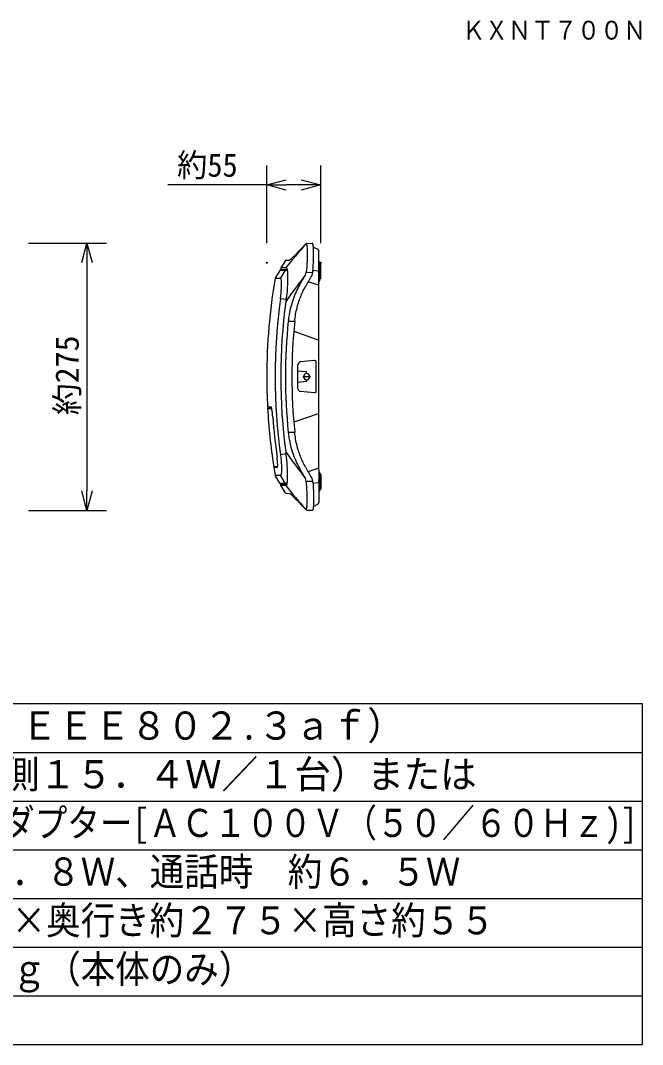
# Model space of a CAD drawing. Units: millimetres, scale not verified. Extents: x -63 to 63, y -57 to 57.
# Drawn here: x -1.4 to 62.5, y -56.5 to 48.7 of the extents above; entities that cross this region are included whole.
import ezdxf
from ezdxf.enums import TextEntityAlignment as Align

# ---------------------------------------------------------------- set-up
doc = ezdxf.new("R2010")
doc.units = ezdxf.units.MM
doc.header["$LTSCALE"] = 0.190236
doc.header["$PDMODE"] = 32
doc.header["$PDSIZE"] = 0.0951
doc.linetypes.add('LONG_CHAIN', pattern=[21, 18, -1, 1, -1])
for name, color, linetype in [('0-0_MOJI1', 2, 'Continuous'), ('0-1_TOUROKU', 1, 'Continuous'), ('0-2_WAKU', 3, 'Continuous'), ('0-3_GAIKEI', 1, 'Continuous')]:
    doc.layers.add(name, color=color, linetype=linetype)
doc.styles.add('ＭＳ ゴシック', font='')
doc.styles.get('ＭＳ ゴシック').set_extended_font_data('MS Gothic')

# ---------------------------------------------------------------- blocks, each defined once
blk = doc.blocks.new('_OPEN30')
at = {"layer": '0-3_GAIKEI', "color": 7}
blk.add_line((0, 0), (-1, 0), dxfattribs=at)
blk.add_lwpolyline([(-1, 0.26795), (0, 0), (-1, -0.26795)], dxfattribs=at)

msp = doc.modelspace()

# ---------------------------------------------------------------- linework, layer by layer
at = {"layer": '0-2_WAKU'}
for p, q in [((23.9157, 25.7822), (23.9157, 33.7822)), ((29.4624, 25.7822), (29.4624, 33.7822)), ((23.9157, 31.7822), (13.749, 31.7822)), ((27.4624, 31.7822), (25.9157, 31.7822)), ((-0.5561, 25.8137), (7.4439, 25.8137)), ((5.4439, 23.8137), (5.4439, 0.3486)), ((-0.5561, -1.6514), (7.4439, -1.6514))]:
    msp.add_line(p, q, dxfattribs=at)
at = {"layer": '0-2_WAKU', "color": 4}
for p, q in [((62.5001, -21.5), (-62.5001, -21.5)), ((62.5001, -56.5001), (62.5001, -21.5)), ((-62.5001, -56.5001), (62.5001, -56.5001))]:
    msp.add_line(p, q, dxfattribs=at)
at = {"layer": '0-2_WAKU', "color": 1}
for p, q in [((-62.5001, -26.5), (62.5001, -26.5)), ((-62.5001, -31.5001), (62.5001, -31.5001)), ((-62.5001, -36.5001), (62.5001, -36.5001)), ((-62.5001, -41.5001), (62.5001, -41.5001)), ((-62.5001, -46.5001), (62.5001, -46.5001)), ((-62.5001, -51.5001), (62.5001, -51.5001))]:
    msp.add_line(p, q, dxfattribs=at)
at = {"layer": '0-3_GAIKEI'}
for p, q in [((27.8927, 25.6836), (27.8888, 25.6796)), ((27.8927, 25.6836), (27.8888, 25.6796)), ((25.8585, 23.2539), (25.3501, 23.2539)), ((25.8585, 23.2539), (25.8928, 23.255)), ((29.2633, 23.8321), (29.2624, 23.8321)), ((29.2633, 22.8812), (29.2633, 23.8321)), ((29.3133, 23.8321), (29.2633, 23.8321)), ((29.4624, 23.6312), (29.3624, 23.6312)), ((24.7721, 22.2013), (25.3174, 22.2013)), ((25.2976, 23.028), (26.0128, 23.028)), ((25.3112, 23.0985), (26.0007, 23.0985)), ((25.8049, 23.028), (25.344, 22.2725)), ((27.882, 22.5539), (27.8781, 22.5472)), ((28.0427, 22.8052), (28.5814, 22.7982)), ((28.6553, 23.0276), (29.1519, 22.9607)), ((29.2624, 22.9241), (29.2624, 22.6554)), ((29.4624, 22.1312), (29.3624, 22.1312)), ((29.4624, 22.1312), (29.3624, 22.1312)), ((29.1109, 21.5136), (28.1644, 21.8417)), ((29.2633, 21.9304), (29.2624, 21.9304)), ((29.2633, 21.9304), (29.2625, 21.9304)), ((29.3133, 21.9304), (29.2633, 21.9304)), ((25.8917, 20.0161), (25.344, 20.091)), ((26.1164, 17.7973), (26.1947, 17.7896)), ((26.1947, 17.7896), (26.7269, 17.7897)), ((26.7269, 17.7897), (26.7792, 17.7845)), ((26.6855, 16.7489), (29.1771, 15.8852)), ((29.1771, 15.8852), (29.2624, 15.8852)), ((28.8194, 13.7304), (27.3863, 13.605)), ((27.1124, 10.8559), (27.1124, 13.3061)), ((27.98, 12.5836), (27.1124, 12.6595)), ((28.9733, 10.5182), (28.9733, 13.6439)), ((27.98, 11.5786), (27.1124, 11.5027)), ((28.0074, 12.4012), (28.0074, 12.5537)), ((28.0074, 11.7611), (28.0074, 11.6085)), ((28.8194, 10.4317), (27.3863, 10.5571)), ((23.9922, 8.9879), (24.3465, 8.9879)), ((24.0005, 8.831), (24.3493, 8.831)), ((24.0478, 8.8836), (24.3469, 8.8993)), ((24.0521, 8.931), (24.3834, 8.931)), ((24.3469, 8.8993), (24.3964, 8.8993)), ((24.3963, 8.8837), (24.4015, 8.8839)), ((29.1771, 8.2769), (26.6855, 7.4132)), ((29.1771, 8.2769), (29.2624, 8.2769)), ((26.1164, 6.3647), (26.1947, 6.3725)), ((26.1947, 6.3725), (26.7269, 6.3723)), ((25.8917, 4.1462), (25.344, 4.0713)), ((24.9988, 2.7617), (24.6406, 2.7617)), ((24.6625, 2.8789), (24.9758, 2.8625)), ((25.027, 2.831), (24.6999, 2.831)), ((24.9754, 2.8625), (25.032, 2.8625)), ((29.1109, 2.6487), (28.1644, 2.3206)), ((29.2633, 2.2319), (29.2624, 2.2319)), ((29.2633, 2.2319), (29.2625, 2.2319)), ((29.3133, 2.2319), (29.2633, 2.2319)), ((29.2633, 2.2319), (29.2633, 1.281)), ((29.3624, 2.1819), (29.3624, 1.281)), ((24.7721, 1.9609), (25.3174, 1.9609)), ((25.2976, 1.1343), (26.0128, 1.1343)), ((25.3112, 1.0638), (26.0007, 1.0638)), ((25.8049, 1.1343), (25.344, 1.8898)), ((28.0427, 1.357), (28.5814, 1.3641)), ((28.6553, 1.1347), (29.1519, 1.2015)), ((29.2633, 1.281), (29.2633, 0.3302)), ((29.4624, 2.031), (29.3624, 2.031)), ((29.4624, 2.031), (29.3624, 2.031)), ((29.3624, 1.281), (29.3624, 0.3801)), ((29.4624, 2.031), (29.4624, 1.281)), ((29.4624, 1.281), (29.4624, 0.531)), ((25.8585, 0.9084), (25.3501, 0.9084)), ((25.8585, 0.9084), (25.8928, 0.9073)), ((29.2633, 0.3302), (29.2624, 0.3301)), ((29.3133, 0.3302), (29.2633, 0.3302)), ((29.4624, 0.531), (29.3624, 0.531))]:
    msp.add_line(p, q, dxfattribs=at)
at = {"layer": '0-3_GAIKEI', "color": 7}
for p, q in [((28.0334, 25.7697), (28.5718, 25.799)), ((28.7019, 25.3982), (29.1495, 25.1817)), ((29.2624, 25.0017), (29.2624, 24.996)), ((29.2624, 22.9241), (29.2624, 24.996)), ((25.3501, 23.2539), (25.3112, 23.0985)), ((25.835, 24.0029), (25.3501, 23.2539)), ((25.9137, 24.0484), (26.2385, 24.0654)), ((25.2465, 22.9994), (24.7989, 22.2724)), ((28.6463, 22.9198), (28.6406, 22.8563)), ((29.2624, 21.6508), (29.2624, 22.6554)), ((29.2633, 21.9304), (29.2633, 22.8812)), ((29.2624, 15.8852), (29.2624, 21.6506)), ((29.2624, 8.2769), (29.2624, 15.8852)), ((29.2624, 2.5115), (29.2624, 8.2769)), ((26.7269, 6.3723), (26.7792, 6.3775)), ((29.2624, 2.5115), (29.2624, 1.5069)), ((25.2465, 1.1628), (24.7989, 1.8898)), ((25.3501, 0.9084), (25.3112, 1.0638)), ((28.6463, 1.2425), (28.6406, 1.306)), ((29.2624, 1.2382), (29.2624, 1.5069)), ((29.2624, 1.2382), (29.2624, -0.8337)), ((25.835, 0.1594), (25.3501, 0.9084)), ((25.9137, 0.1139), (26.2385, 0.0969)), ((28.7019, -1.2359), (29.1495, -1.0195)), ((29.2624, -0.8394), (29.2624, -0.8337)), ((27.8927, -1.5213), (27.8888, -1.5173)), ((28.0334, -1.6074), (28.5718, -1.6367))]:
    msp.add_line(p, q, dxfattribs=at)
at = {"layer": '0-3_GAIKEI', "linetype": 'LONG_CHAIN'}
msp.add_line((28.3924, 12.081), (27.6124, 12.081), dxfattribs=at)
at = {"layer": '0-3_GAIKEI', "color": 7}
for points in [[(28.0334, 25.7697), (28.0075, 25.7654), (27.9791, 25.7541), (27.9532, 25.7379), (27.9193, 25.7097), (27.8927, 25.6836)], [(28.6463, 22.9198), (28.6679, 23.1994), (28.6837, 23.4641), (28.6996, 23.8346), (28.7091, 24.1747), (28.7149, 24.5826), (28.7149, 24.9391), (28.7111, 25.1718), (28.7065, 25.3099), (28.7002, 25.4237), (28.6925, 25.5161), (28.6821, 25.598), (28.6757, 25.6349), (28.6683, 25.6691), (28.6595, 25.7006), (28.6513, 25.7242), (28.6412, 25.747)], [(26.2375, 24.0653), (26.2674, 24.0822), (26.317, 24.1153), (26.376, 24.1594), (26.4771, 24.2425), (26.5707, 24.3253), (26.6714, 24.4186), (26.8357, 24.5782), (27.019, 24.7639), (27.2105, 24.9647), (27.2757, 25.0344)], [(29.1495, 25.1817), (29.1511, 25.1786), (29.1519, 25.1711)], [(26.7792, 17.7845), (26.7991, 17.9656), (26.8225, 18.1458), (26.8492, 18.3247), (26.8792, 18.5018), (26.9124, 18.6768), (26.9484, 18.8494), (26.9872, 19.0191), (27.0286, 19.186), (27.0724, 19.3496), (27.1183, 19.5099), (27.1663, 19.6668), (27.2162, 19.8202), (27.2678, 19.9702), (27.321, 20.1167), (27.3756, 20.2596), (27.4315, 20.3991), (27.4885, 20.5352), (27.5467, 20.6679), (27.6058, 20.7973), (27.6658, 20.9235), (27.7267, 21.0466), (27.8505, 21.2835), (27.9134, 21.3975)], [(27.9134, 2.7645), (27.7884, 2.9954), (27.7268, 3.1153), (27.666, 3.2383), (27.6059, 3.3645), (27.5467, 3.494), (27.4885, 3.6268), (27.4314, 3.763), (27.3755, 3.9026), (27.3209, 4.0457), (27.2677, 4.1923), (27.2161, 4.3423), (27.1662, 4.4957), (27.1182, 4.6526), (27.0723, 4.8129), (27.0285, 4.9765), (26.9872, 5.1432), (26.9484, 5.313), (26.9123, 5.4854), (26.8792, 5.6604), (26.8492, 5.8375), (26.8224, 6.0163), (26.7991, 6.1965), (26.7792, 6.3775)], [(28.6463, 1.2425), (28.6679, 0.9628), (28.6837, 0.6981), (28.6996, 0.3277), (28.7091, -0.0124), (28.7149, -0.4203), (28.7149, -0.7768), (28.7111, -1.0096), (28.7065, -1.1476), (28.7002, -1.2614), (28.6925, -1.3539), (28.6821, -1.4357), (28.6757, -1.4726), (28.6683, -1.5068), (28.6595, -1.5384), (28.6513, -1.5619), (28.6412, -1.5847)], [(26.2375, 0.0969), (26.2674, 0.0801), (26.317, 0.0469), (26.376, 0.0028), (26.4771, -0.0803), (26.5707, -0.163), (26.6714, -0.2564), (26.8357, -0.4159), (27.019, -0.6017), (27.2105, -0.8024), (27.2757, -0.8722)], [(29.1495, -1.0195), (29.1511, -1.0163), (29.1519, -1.0088)], [(28.0334, -1.6074), (28.0075, -1.6031), (27.9791, -1.5918), (27.9532, -1.5756), (27.9193, -1.5474), (27.8927, -1.5213), (27.8888, -1.5173)]]:
    msp.add_lwpolyline(points, dxfattribs=at)
at = {"layer": '0-3_GAIKEI'}
for points in [[(27.9781, 25.7004), (27.9871, 25.6832), (28.0028, 25.6425), (28.0159, 25.5939), (28.0269, 25.5377), (28.04, 25.4404), (28.0497, 25.3284), (28.0584, 25.1579), (28.0633, 24.9645), (28.0648, 24.6925), (28.06, 24.3229), (28.0497, 23.9794), (28.036, 23.6809), (28.0159, 23.3607), (27.9953, 23.1057), (27.9781, 22.9283)], [(25.8928, 23.255), (25.9055, 23.2541), (25.9173, 23.251), (25.9283, 23.2458), (25.9385, 23.2386), (25.9481, 23.2293), (25.9569, 23.2181), (25.9728, 23.1899), (25.9864, 23.1544), (25.998, 23.1119), (26.0079, 23.0628), (26.02, 22.9775), (26.0292, 22.8788), (26.0377, 22.7276), (26.0436, 22.5092), (26.045, 22.2602), (26.0407, 21.9231), (26.0292, 21.5461), (26.0123, 21.2023), (25.9924, 20.9086), (25.9651, 20.5992), (25.9385, 20.3575), (25.9055, 20.1081), (25.8928, 20.0235)], [(29.3624, 21.9804), (29.3624, 22.8812), (29.3624, 23.7821)], [(29.4624, 22.1312), (29.4624, 22.8812), (29.4624, 23.6312)], [(25.3174, 20.0938), (25.3528, 20.3789), (25.3871, 20.709), (25.4074, 20.9528), (25.4217, 21.1783), (25.4302, 21.385), (25.433, 21.5721), (25.4302, 21.7385), (25.4243, 21.849), (25.4153, 21.9463), (25.4029, 22.0299), (25.3928, 22.0774), (25.3811, 22.1179), (25.3678, 22.1511), (25.3528, 22.1765), (25.3446, 22.1861), (25.336, 22.1934), (25.3269, 22.1986), (25.3174, 22.2013)], [(27.9651, 22.808), (27.9746, 22.8086), (27.9859, 22.8088), (27.9986, 22.8085), (28.0126, 22.8078), (28.0274, 22.8067), (28.0427, 22.8052)], [(28.5814, 22.7982), (28.5875, 22.7975), (28.5935, 22.7968), (28.5994, 22.796), (28.605, 22.7951), (28.6104, 22.7942), (28.6153, 22.7932), (28.6198, 22.7922), (28.6237, 22.7912), (28.6271, 22.7901), (28.6298, 22.7891), (28.6318, 22.7882), (28.6331, 22.7872), (28.6336, 22.7866), (28.6337, 22.786)], [(29.1519, 22.9607), (29.1757, 22.9578), (29.1974, 22.9543), (29.2164, 22.9502), (29.2326, 22.9456), (29.2454, 22.9406), (29.2548, 22.9353), (29.2605, 22.9297), (29.2624, 22.9241)], [(27.2661, 21.4739), (27.1789, 21.3141), (27.0928, 21.1488), (27.0082, 20.9775), (26.9251, 20.8002), (26.8437, 20.6167), (26.7644, 20.4267), (26.6874, 20.23), (26.613, 20.0266), (26.5416, 19.8165), (26.4735, 19.5997), (26.4093, 19.3764), (26.3494, 19.1468), (26.2941, 18.9113), (26.2441, 18.6704), (26.1998, 18.4249), (26.1615, 18.1757), (26.1298, 17.9238), (26.1164, 17.7973)], [(29.2624, 21.6508), (29.2597, 21.6274), (29.2515, 21.6047), (29.2382, 21.5833), (29.2201, 21.5637), (29.1976, 21.5465), (29.1714, 21.5322), (29.1423, 21.5211), (29.1109, 21.5136)], [(28.9733, 13.6439), (28.9696, 13.6653), (28.9598, 13.6836), (28.9463, 13.6981), (28.9254, 13.7122), (28.8969, 13.7236), (28.8614, 13.7303), (28.8254, 13.7308), (28.8194, 13.7304)], [(28.9733, 10.5182), (28.9696, 10.4968), (28.9598, 10.4785), (28.9463, 10.464), (28.9254, 10.4498), (28.8969, 10.4385), (28.8614, 10.4318), (28.8254, 10.4312), (28.8194, 10.4317)], [(24.5367, 7.9269), (24.5158, 8.1786), (24.4922, 8.394), (24.4689, 8.5638), (24.4501, 8.678), (24.4334, 8.7641), (24.4227, 8.8124), (24.4094, 8.8647), (24.3943, 8.9137), (24.3815, 8.9466), (24.3716, 8.9658), (24.3637, 8.9772), (24.3572, 8.9837), (24.3515, 8.987), (24.3465, 8.9879)], [(26.1164, 6.3647), (26.1316, 6.2219), (26.149, 6.0796), (26.1684, 5.938), (26.1899, 5.7972), (26.2134, 5.6576), (26.2388, 5.5192), (26.266, 5.3823), (26.3256, 5.1134), (26.3914, 4.8518), (26.4628, 4.5982), (26.5392, 4.3529), (26.6199, 4.116), (26.7043, 3.8877), (26.7921, 3.6677), (26.8827, 3.456), (26.9758, 3.2525), (27.0708, 3.0569), (27.1677, 2.8689), (27.2661, 2.6882)], [(24.9988, 2.7617), (25.0043, 2.7629), (25.0093, 2.7665), (25.0139, 2.7724), (25.018, 2.7803), (25.0251, 2.8019), (25.0307, 2.8308), (25.0365, 2.8865), (25.0392, 2.9562), (25.0382, 3.0695), (25.0319, 3.2055), (25.016, 3.4083), (24.9897, 3.652), (24.9673, 3.8228)], [(25.3174, 4.0685), (25.3528, 3.7834), (25.3871, 3.4532), (25.4074, 3.2095), (25.4217, 2.984), (25.4302, 2.7773), (25.433, 2.5902), (25.4302, 2.4237), (25.4243, 2.3133), (25.4153, 2.2159), (25.4029, 2.1324), (25.3928, 2.0849), (25.3811, 2.0443), (25.3678, 2.0111), (25.3528, 1.9858), (25.3446, 1.9762), (25.336, 1.9688), (25.3269, 1.9637), (25.3174, 1.9609)], [(25.8928, 0.9073), (25.9055, 0.9082), (25.9173, 0.9112), (25.9283, 0.9164), (25.9385, 0.9237), (25.9481, 0.933), (25.9569, 0.9442), (25.9728, 0.9724), (25.9864, 1.0079), (25.998, 1.0503), (26.0079, 1.0994), (26.02, 1.1848), (26.0292, 1.2835), (26.0377, 1.4347), (26.0436, 1.653), (26.045, 1.9021), (26.0407, 2.2392), (26.0292, 2.6162), (26.0123, 2.96), (25.9924, 3.2536), (25.9651, 3.563), (25.9385, 3.8048), (25.9055, 4.0541), (25.8928, 4.1388)], [(29.2624, 2.5115), (29.2597, 2.5348), (29.2515, 2.5575), (29.2382, 2.5789), (29.2201, 2.5985), (29.1976, 2.6157), (29.1714, 2.6301), (29.1423, 2.6412), (29.1109, 2.6487)], [(27.9651, 1.3542), (27.9746, 1.3537), (27.9859, 1.3535), (27.9986, 1.3538), (28.0126, 1.3545), (28.0274, 1.3556), (28.0427, 1.357)], [(27.9781, -1.5381), (27.9871, -1.5209), (28.0028, -1.4803), (28.0159, -1.4316), (28.0269, -1.3755), (28.04, -1.2781), (28.0497, -1.1662), (28.0584, -0.9956), (28.0633, -0.8023), (28.0648, -0.5302), (28.06, -0.1606), (28.0497, 0.1829), (28.036, 0.4814), (28.0159, 0.8016), (27.9953, 1.0566), (27.9781, 1.2339)], [(28.5814, 1.3641), (28.5875, 1.3647), (28.5935, 1.3654), (28.5994, 1.3663), (28.605, 1.3671), (28.6104, 1.3681), (28.6153, 1.3691), (28.6198, 1.3701), (28.6237, 1.3711), (28.6271, 1.3721), (28.6298, 1.3731), (28.6318, 1.3741), (28.6331, 1.375), (28.6336, 1.3756), (28.6337, 1.3762)], [(29.1519, 1.2015), (29.1757, 1.2044), (29.1974, 1.2079), (29.2164, 1.212), (29.2326, 1.2166), (29.2454, 1.2217), (29.2548, 1.227), (29.2605, 1.2325), (29.2624, 1.2382)]]:
    msp.add_lwpolyline(points, dxfattribs=at)
for centre, radius, start, end in [((86.6767, -25.6493), 78.0408, 138.88871, 141.19766), ((60.6052, -6.024), 45.5575, 135.90075, 137.02011), ((29.3124, 23.7821), 0.05, 0, 89), ((25.5158, 22.1674), 0.2014, 148.55873, 170.30627), ((104.9227, -35.9653), 96.745, 142.78467, 144.80978), ((91.3192, -14.345), 73.388, 149.82116, 150.78569), ((27.3072, 22.8823), 0.6621, 330.25924, 353.56089), ((15.2869, 24.242), 12.759, 353.54697, 354.09048), ((29.3124, 21.9804), 0.05, 271, 0), ((83.9125, 12.081), 59.1405, 172.21341, 187.7866), ((25.2407, 19.2534), 0.8439, 82.97005, 84.79219), ((37.8788, 18.1568), 12.1305, 171.14803, 172.27126), ((84.0125, 12.081), 58.6625, 172.45082, 187.54918), ((84.035, 12.081), 58.2, 174.36343, 185.63656), ((27.4124, 13.3061), 0.3, 95, 180.00001), ((28.0024, 12.081), 0.32, 90.89528, 89.10472), ((27.9774, 12.5537), 0.03, 0, 85), ((27.9774, 11.6085), 0.03, 275, 0), ((27.4124, 10.8559), 0.3, 180.00001, 265), ((24.3991, 8.8339), 0.0499, 93.23615, 183.27055), ((24.396, 8.8711), 0.0126, 61.06739, 88.74884), ((83.9125, 12.081), 59.5214, 184.00212, 187.97526), ((83.9125, 12.081), 59.5209, 184.00211, 187.97526), ((37.8788, 6.0055), 12.1305, 187.72874, 188.85197), ((104.9227, 60.1275), 96.745, 215.19022, 217.21533), ((25.2407, 4.9089), 0.8439, 275.20781, 277.02995), ((91.3192, 38.5073), 73.388, 209.21431, 210.17884), ((29.3124, 2.1819), 0.05, 0, 89), ((25.2976, 1.1943), 0.06, 211.6203, 270), ((25.5158, 1.9948), 0.2014, 189.69373, 211.44127), ((27.3072, 1.28), 0.6621, 6.43911, 29.74076), ((15.2869, -0.0797), 12.759, 5.90952, 6.45303), ((86.6767, 49.8115), 78.0408, 218.80234, 221.11129), ((29.3124, 0.3801), 0.05, 271, 0), ((60.6053, 30.1863), 45.5576, 222.9799, 224.09925), ((27.8393, -1.4583), 0.1601, 314.01094, 330.11059)]:
    msp.add_arc(centre, radius, start, end, dxfattribs=at)
at = {"layer": '0-3_GAIKEI', "color": 7}
for centre, radius, start, end in [((60.6053, -6.0241), 45.5576, 135.90075, 137.0201), ((27.8393, 25.6206), 0.1601, 29.88941, 45.98906), ((28.576, 25.7387), 0.0604, 37.90886, 93.9461), ((28.507, 25.6859), 0.1472, 30.44564, 37.64539), ((28.4433, 25.6484), 0.2211, 26.47335, 30.45198), ((29.0624, 25.0017), 0.2, 359.99998, 64.19049), ((25.919, 23.9485), 0.1, 93, 147.0781), ((83.9125, 12.081), 60.0001, 170.28962, 180.00001), ((24.9692, 22.1676), 0.2, 148.3797, 170.28962), ((25.2976, 22.968), 0.06, 90, 148.3797), ((91.2014, -14.0922), 72.5597, 149.73014, 150.71769), ((27.8692, 22.8691), 0.7691, 329.88625, 353.80077), ((22.9592, 23.3779), 5.7053, 354.04504, 354.75368), ((84.0161, 12.081), 57.5203, 174.30942, 185.69058), ((83.9126, 12.081), 60.0002, 179.99999, 182.95499), ((24.0521, 8.991), 0.06, 182.95499, 270), ((24.0504, 8.8337), 0.05, 93, 183.10506), ((83.9125, 12.081), 60.0001, 183.10504, 188.78134), ((24.6651, 2.9288), 0.05, 188.78132, 267), ((24.6999, 2.771), 0.06, 90, 188.93548), ((83.9125, 12.081), 60, 188.93547, 189.71038), ((91.2014, 38.2544), 72.5597, 209.28231, 210.26986), ((24.9692, 1.9947), 0.2, 189.71038, 211.6203), ((27.8692, 1.2932), 0.7691, 6.19923, 30.11375), ((22.9592, 0.7843), 5.7053, 5.24632, 5.95496), ((25.919, 0.2138), 0.1, 212.9219, 267), ((60.6052, 30.1862), 45.5575, 222.97989, 224.09925), ((29.0624, -0.8394), 0.2, 295.80951, 0.00002), ((28.576, -1.5764), 0.0604, 266.0539, 322.09114), ((28.507, -1.5236), 0.1472, 322.35461, 329.55436), ((28.4433, -1.4862), 0.2211, 329.54802, 333.52665)]:
    msp.add_arc(centre, radius, start, end, dxfattribs=at)
for p in [(23.9157, 31.7822), (23.9157, 23.7822), (29.4624, 23.7822), (5.4439, -1.6514)]:
    msp.add_point(p, dxfattribs=at)

# ---------------------------------------------------------------- block references
at = {"layer": '0-2_WAKU', "xscale": 2, "yscale": 2}
for p, rotation in [((23.9157, 31.7822), 180), ((5.4439, 25.8137), 90), ((5.4439, -1.6514), 270)]:
    msp.add_blockref('_OPEN30', p, dxfattribs=dict(at, rotation=rotation))
msp.add_blockref('_OPEN30', (29.4624, 31.7822), dxfattribs=at)

# ---------------------------------------------------------------- texts
at = {"layer": '0-0_MOJI1', "style": 'ＭＳ ゴシック'}
for s, width, p in [('ＰｏＥ（ＩＥＥＥ８０２.３ａｆ）', 0.95, (-20, -26.0552)), ('給電(送信側１５．４Ｗ／１台）または', 0.95, (-20, -31.0552)), ('専用ＡＣアダプター[ＡＣ１００Ｖ（５０／６０Ｈｚ)]', 0.85, (-20, -36.0552)), ('待機時\u3000４．８Ｗ、通話時\u3000約６．５Ｗ', 0.9, (-20, -41.0552)), ('幅約２７５×奥行き約２７５×高さ約５５', 0.9, (-20, -46.0552)), ('約１３００ｇ（本体のみ）', 0.9, (-20, -51.0552))]:
    msp.add_text(s, height=2.887, dxfattribs=dict(at, width=width)).set_placement(p, align=Align.BOTTOM_LEFT)
at = {"layer": '0-1_TOUROKU', "style": 'ＭＳ ゴシック', "width": 0.9}
msp.add_text('ＫＸＮＴ７００Ｎ', height=1.925, dxfattribs=at).set_placement((43.9667, 46.13), align=Align.BOTTOM_LEFT)
at = {"layer": '0-2_WAKU', "style": 'ＭＳ ゴシック', "width": 0.95}
msp.add_text('約55', height=2.406, dxfattribs=at).set_placement((14.6991, 31.8918), align=Align.BOTTOM_LEFT)
at = {"layer": '0-2_WAKU', "style": 'ＭＳ ゴシック'}
msp.add_text('約275', height=2.406, rotation=90, dxfattribs=at).set_placement((5.3343, 8.1277), align=Align.BOTTOM_LEFT)

doc.saveas('drawing.dxf')
